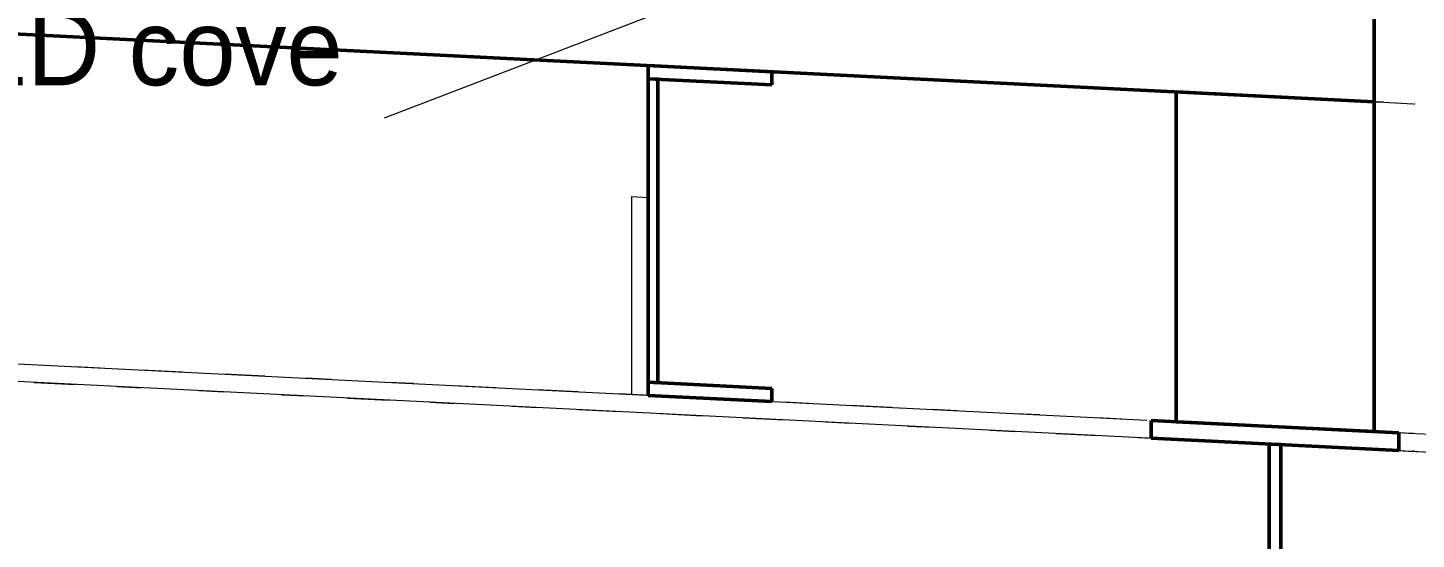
# Model space of a CAD drawing. Header units: metres. Extents: x 10 to 831, y 10 to 584.
# Drawn here: x 45.36 to 79.02, y 274.99 to 287.4 of the extents above; entities that cross this region are included whole.
import ezdxf
from ezdxf.enums import TextEntityAlignment as Align

# ---------------------------------------------------------------- set-up
doc = ezdxf.new("R2010")
doc.units = ezdxf.units.M
for name, color, linetype, lineweight in [('CUT', 7, 'Continuous', 50), ('TXT', 7, 'Continuous', 18), ('VIS', 8, 'Continuous', 13)]:
    doc.layers.add(name, color=color, linetype=linetype, lineweight=lineweight)

msp = doc.modelspace()

# ---------------------------------------------------------------- linework, layer by layer
at = {"layer": 'CUT'}
for p, q in [((30, 288), (78, 285.6)), ((78, 285.6), (78, 287.6)), ((63.4, 286.33), (60.4, 286.48)), ((60.4, 286.48), (60.4, 286.16)), ((60.64, 286.148), (60.4, 286.16)), ((60.4, 286.16), (60.4, 278.8)), ((60.4, 286.16), (63.4, 286.01)), ((60.64, 278.788), (60.64, 286.148)), ((63.4, 286.01), (63.4, 286.33)), ((73.2, 277.84), (73.2, 285.84)), ((73.2, 285.84), (78, 285.6)), ((78, 285.6), (78, 277.6)), ((63.4, 278.65), (60.4, 278.8)), ((60.4, 278.8), (60.4, 278.48)), ((60.4, 278.8), (60.64, 278.788)), ((60.4, 278.48), (63.4, 278.33)), ((63.4, 278.33), (63.4, 278.65)), ((78.6, 277.57), (72.6, 277.87)), ((72.6, 277.87), (72.6, 277.442)), ((78, 277.6), (73.2, 277.84)), ((72.6, 277.442), (78.6, 277.142)), ((78.6, 277.142), (78.6, 277.57)), ((75.744, 277.2848), (75.456, 277.2992)), ((75.456, 277.2992), (75.456, 266.1552)), ((75.744, 266.1408), (75.744, 277.2848))]:
    msp.add_line(p, q, dxfattribs=at)
at = {"layer": 'TXT'}
msp.add_line((80, 295.2), (54, 285.2), dxfattribs=at)
at = {"layer": 'VIS'}
for p, q in [((30, 288), (78, 285.6)), ((78, 285.6), (78, 287.6)), ((49.1972, 287.04), (42.3716, 287.3816)), ((45.5068, 287.2248), (44.108, 287.2944)), ((47.1484, 287.1424), (44.15, 287.2924)), ((46.102, 287.1948), (44.716, 287.2644)), ((45.4392, 287.228), (44.9636, 287.252)), ((45.5912, 287.2204), (44.994, 287.2504)), ((45.398, 287.23), (45.1988, 287.24)), ((45.4272, 287.2288), (45.2276, 287.2388)), ((45.4552, 287.2272), (45.262, 287.2368)), ((45.5804, 287.2208), (45.3804, 287.2308)), ((46.4, 287.18), (45.4, 287.23)), ((45.6, 287.22), (45.4, 287.23)), ((46, 287.2), (45.4, 287.23)), ((45.622, 287.2188), (45.422, 287.2288)), ((45.6244, 287.2188), (45.4268, 287.2288)), ((45.7024, 287.2148), (45.5084, 287.2244)), ((45.6628, 287.2168), (45.51, 287.2244)), ((45.7232, 287.214), (45.5244, 287.2236)), ((45.7136, 287.2144), (45.5312, 287.2236)), ((45.722, 287.214), (45.5412, 287.2228)), ((50.9812, 286.9508), (45.5604, 287.222)), ((45.7724, 287.2112), (45.5828, 287.2208)), ((45.7568, 287.212), (45.5852, 287.2208)), ((45.7916, 287.2104), (45.592, 287.2204)), ((45.6, 287.22), (46.2, 287.19)), ((45.8164, 287.2092), (45.6176, 287.2192)), ((46.2544, 287.1872), (45.6652, 287.2168)), ((45.8692, 287.2064), (45.678, 287.216)), ((45.8892, 287.2056), (45.6892, 287.2156)), ((45.8916, 287.2056), (45.71, 287.2144)), ((45.9144, 287.2044), (45.7148, 287.2144)), ((45.8968, 287.2052), (45.7276, 287.2136)), ((46.7388, 287.1632), (45.7676, 287.2116)), ((45.974, 287.2012), (45.774, 287.2112)), ((46.0732, 287.1964), (45.9148, 287.2044)), ((46.126, 287.1936), (45.9304, 287.2036)), ((46.4268, 287.1788), (45.9448, 287.2028)), ((46.1476, 287.1928), (45.9552, 287.2024)), ((46.1388, 287.1932), (45.96, 287.202)), ((46.58, 287.1712), (46.1216, 287.194)), ((47.5444, 287.1228), (46.1564, 287.192)), ((46.384, 287.1808), (46.184, 287.1908)), ((46.8224, 287.1588), (46.222, 287.1888)), ((47.5776, 287.1212), (46.2688, 287.1864)), ((46.4432, 287.178), (46.2716, 287.1864)), ((46.4772, 287.176), (46.2836, 287.186)), ((46.5956, 287.1704), (46.396, 287.18)), ((46.6116, 287.1696), (46.4128, 287.1792)), ((46.6252, 287.1688), (46.4256, 287.1788)), ((46.6332, 287.1684), (46.442, 287.178)), ((47.0412, 287.148), (46.4444, 287.1776)), ((47.614, 287.1192), (46.4636, 287.1768)), ((46.678, 287.166), (46.478, 287.176)), ((46.7736, 287.1612), (46.574, 287.1712)), ((46.8096, 287.1596), (46.612, 287.1692)), ((46.82, 287.1588), (46.62, 287.1688)), ((46.8096, 287.1596), (46.6268, 287.1688)), ((47.2068, 287.1396), (46.6504, 287.1676)), ((46.908, 287.1548), (46.7184, 287.164)), ((46.9136, 287.1544), (46.744, 287.1628)), ((46.9812, 287.1508), (46.7996, 287.16)), ((47.0248, 287.1488), (46.866, 287.1568)), ((47.894, 287.1052), (46.8952, 287.1552)), ((47.1136, 287.1444), (46.9136, 287.1544)), ((47.1296, 287.1436), (46.958, 287.152)), ((47.1804, 287.1408), (46.9804, 287.1508)), ((47.1844, 287.1408), (46.9852, 287.1508)), ((47.2192, 287.1392), (47.0208, 287.1488)), ((47.1912, 287.1404), (47.0384, 287.148)), ((47.298, 287.1352), (47.1028, 287.1448)), ((47.3012, 287.1348), (47.1092, 287.1444)), ((47.3968, 287.13), (47.206, 287.1396)), ((47.4236, 287.1288), (47.224, 287.1388)), ((47.4768, 287.126), (47.2772, 287.136)), ((49.3516, 287.0324), (47.282, 287.136)), ((47.4872, 287.1256), (47.2876, 287.1356)), ((47.528, 287.1236), (47.3472, 287.1328)), ((47.5736, 287.1212), (47.3736, 287.1312)), ((47.568, 287.1216), (47.3896, 287.1304)), ((47.5912, 287.1204), (47.422, 287.1288)), ((47.6224, 287.1188), (47.4224, 287.1288)), ((47.6396, 287.118), (47.446, 287.1276)), ((47.976, 287.1012), (47.5004, 287.1248)), ((47.7088, 287.1144), (47.5104, 287.1244)), ((48.034, 287.0984), (47.552, 287.1224)), ((48.1604, 287.092), (47.5808, 287.1208)), ((47.7872, 287.1108), (47.5876, 287.1208)), ((48.2188, 287.0892), (47.6296, 287.1184)), ((48.1592, 287.092), (47.6444, 287.1176)), ((48.108, 287.0948), (47.6496, 287.1176)), ((47.9056, 287.1048), (47.7228, 287.114)), ((47.9952, 287.1004), (47.7976, 287.11)), ((48.4, 287.08), (47.8, 287.11)), ((48.4, 287.08), (47.8, 287.11)), ((48.4, 287.08), (47.8, 287.11)), ((48.0128, 287.0992), (47.8144, 287.1092)), ((48.0436, 287.098), (47.8544, 287.1072)), ((48.0708, 287.0964), (47.8892, 287.1056)), ((52.6324, 286.8684), (47.9356, 287.1032)), ((48.1204, 287.094), (47.9436, 287.1028)), ((48.1608, 287.092), (47.97, 287.1016)), ((48.1924, 287.0904), (47.9928, 287.1004)), ((48, 287.1), (49, 287.05)), ((48.276, 287.0864), (48.076, 287.096)), ((49.4904, 287.0256), (48.104, 287.0948)), ((49.5028, 287.0248), (48.1044, 287.0948)), ((48.38, 287.0808), (48.18, 287.0912)), ((48.3836, 287.0808), (48.1836, 287.0908)), ((48.4144, 287.0792), (48.2208, 287.0888)), ((48.4552, 287.0772), (48.2628, 287.0868)), ((48.4704, 287.0764), (48.2752, 287.0864)), ((48.5856, 287.0708), (48.386, 287.0808)), ((48.5996, 287.07), (48.4008, 287.08)), ((48.6216, 287.0688), (48.422, 287.0788)), ((48.608, 287.0696), (48.4384, 287.078)), ((48.61, 287.0696), (48.4516, 287.0776)), ((49.0856, 287.0456), (48.486, 287.0756)), ((49.062, 287.0468), (48.5052, 287.0748)), ((48.712, 287.0644), (48.5124, 287.0744)), ((48.7192, 287.064), (48.5664, 287.0716)), ((48.7732, 287.0612), (48.5732, 287.0712)), ((49.176, 287.0412), (48.5784, 287.0712)), ((48.8204, 287.0588), (48.6204, 287.0688)), ((48.8228, 287.0588), (48.6228, 287.0688)), ((48.826, 287.0588), (48.6496, 287.0676)), ((48.8456, 287.0576), (48.674, 287.0664)), ((49.8628, 287.0068), (48.694, 287.0652)), ((48.9248, 287.0536), (48.7336, 287.0632)), ((49.586, 287.0208), (48.7644, 287.0616)), ((49.0016, 287.05), (48.8188, 287.0592)), ((48.9976, 287.05), (48.8192, 287.0592)), ((49.0748, 287.0464), (48.8752, 287.0564)), ((49.1604, 287.042), (48.9788, 287.0512)), ((49.1804, 287.0408), (48.9828, 287.0508)), ((49.1792, 287.0412), (48.99, 287.0504)), ((49.2856, 287.0356), (49.116, 287.044)), ((49.6952, 287.0152), (49.1536, 287.0424)), ((49.3948, 287.0304), (49.196, 287.04)), ((49.8252, 287.0088), (49.2284, 287.0384)), ((49.532, 287.0232), (49.3556, 287.0324)), ((49.532, 287.0232), (49.3604, 287.032)), ((49.5732, 287.0212), (49.3732, 287.0312)), ((49.5768, 287.0212), (49.3832, 287.0308)), ((49.5612, 287.022), (49.4028, 287.03)), ((49.6208, 287.0188), (49.4208, 287.0288)), ((49.6428, 287.018), (49.4472, 287.0276)), ((49.9624, 287.002), (49.4804, 287.026)), ((49.636, 287.018), (49.4832, 287.026)), ((49.6888, 287.0156), (49.4976, 287.0252)), ((49.7828, 287.0108), (49.5832, 287.0208)), ((49.7888, 287.0104), (49.5892, 287.0204)), ((50.1832, 286.9908), (49.594, 287.0204)), ((49.8192, 287.0092), (49.6196, 287.0192)), ((52.534, 286.8732), (49.6524, 287.0172)), ((49.8736, 287.0064), (49.674, 287.0164)), ((49.9108, 287.0044), (49.7112, 287.0144)), ((49.9796, 287.0012), (49.7796, 287.0112)), ((50.0228, 286.9988), (49.8228, 287.0088)), ((50.0976, 286.9952), (49.9148, 287.0044)), ((50.19, 286.9904), (49.9912, 287.0004)), ((51.316, 286.9344), (50.0076, 286.9996)), ((50.1952, 286.9904), (50.0368, 286.998)), ((50.6236, 286.9688), (50.0408, 286.998)), ((50.562, 286.972), (50.0472, 286.9976)), ((62.2316, 286.3884), (50.05, 286.9976)), ((50.238, 286.988), (50.0616, 286.9968)), ((50.25, 286.9876), (50.0684, 286.9964)), ((50.284, 286.9856), (50.0844, 286.9956)), ((51.4904, 286.9256), (50.0916, 286.9956)), ((50.2476, 286.9876), (50.0948, 286.9952)), ((50.3148, 286.9844), (50.1256, 286.9936)), ((50.302, 286.9848), (50.1328, 286.9932)), ((50.3516, 286.9824), (50.158, 286.992)), ((50.7692, 286.9616), (50.1716, 286.9916)), ((50.3832, 286.9808), (50.1832, 286.9908)), ((50.4524, 286.9772), (50.2616, 286.9868)), ((50.4792, 286.976), (50.286, 286.9856)), ((50.4892, 286.9756), (50.2908, 286.9856)), ((50.9168, 286.954), (50.3604, 286.982)), ((50.5812, 286.9708), (50.3816, 286.9808)), ((51.0172, 286.9492), (50.418, 286.9792)), ((50.6728, 286.9664), (50.4732, 286.9764)), ((50.7612, 286.962), (50.5636, 286.972)), ((50.7728, 286.9612), (50.5728, 286.9712)), ((50.7904, 286.9604), (50.592, 286.9704)), ((51.2, 286.94), (50.6, 286.97)), ((51.2, 286.94), (50.6, 286.97)), ((51.2, 286.94), (50.6, 286.97)), ((50.7848, 286.9608), (50.606, 286.9696)), ((51.2056, 286.9396), (50.6196, 286.9692)), ((50.8208, 286.9588), (50.6208, 286.9688)), ((50.8232, 286.9588), (50.6232, 286.9688)), ((54.0644, 286.7968), (50.7356, 286.9632)), ((50.922, 286.954), (50.736, 286.9632)), ((51.558, 286.922), (50.7364, 286.9632)), ((50.944, 286.9528), (50.7672, 286.9616)), ((50.9848, 286.9508), (50.786, 286.9608)), ((50.9864, 286.9508), (50.7868, 286.9608)), ((50.8, 286.96), (51.4, 286.93)), ((50.98, 286.9512), (50.8104, 286.9596)), ((52.3028, 286.8848), (50.9148, 286.9544)), ((55.1432, 286.7428), (50.9456, 286.9528)), ((51.1464, 286.9428), (50.988, 286.9504)), ((51.1936, 286.9404), (51.0108, 286.9496)), ((51.1644, 286.9416), (51.0116, 286.9496)), ((51.2484, 286.9376), (51.0768, 286.946)), ((51.8912, 286.9056), (51.0876, 286.9456)), ((51.34, 286.9332), (51.158, 286.942)), ((53.3964, 286.83), (51.2008, 286.94)), ((51.4504, 286.9276), (51.2612, 286.9368)), ((51.4716, 286.9264), (51.272, 286.9364)), ((51.5096, 286.9244), (51.3096, 286.9344)), ((51.514, 286.9244), (51.3204, 286.934)), ((51.5012, 286.9248), (51.3208, 286.934)), ((51.532, 286.9236), (51.3396, 286.9332)), ((51.5724, 286.9212), (51.3724, 286.9312)), ((51.5792, 286.9212), (51.3792, 286.9312)), ((51.584, 286.9208), (51.3856, 286.9308)), ((51.6212, 286.9188), (51.4212, 286.9288)), ((51.6496, 286.9176), (51.4732, 286.9264)), ((51.6668, 286.9168), (51.4808, 286.926)), ((52.8784, 286.856), (51.4924, 286.9252)), ((51.7548, 286.9124), (51.558, 286.922)), ((51.7784, 286.9112), (51.5788, 286.9212)), ((51.8156, 286.9092), (51.616, 286.9192)), ((52.0976, 286.8952), (51.622, 286.9188)), ((51.7756, 286.9112), (51.6228, 286.9188)), ((51.8824, 286.906), (51.6824, 286.916)), ((53.0992, 286.8452), (51.7008, 286.9148)), ((51.9464, 286.9028), (51.7488, 286.9124)), ((51.9348, 286.9032), (51.7632, 286.912)), ((52.0236, 286.8988), (51.8232, 286.9088)), ((51.9964, 286.9), (51.8272, 286.9088)), ((53.0068, 286.8496), (52.0124, 286.8992)), ((52.2144, 286.8892), (52.0356, 286.8984)), ((52.2708, 286.8864), (52.0712, 286.8964)), ((52.2892, 286.8856), (52.0952, 286.8952)), ((52.2896, 286.8856), (52.1068, 286.8948)), ((52.7608, 286.862), (52.1632, 286.892)), ((52.3724, 286.8812), (52.1724, 286.8912)), ((52.3556, 286.8824), (52.1792, 286.8912)), ((52.378, 286.8812), (52.1824, 286.8908)), ((52.772, 286.8616), (52.2156, 286.8892)), ((52.4116, 286.8796), (52.2256, 286.8888)), ((52.4296, 286.8784), (52.248, 286.8876)), ((52.5828, 286.8708), (52.3836, 286.8808)), ((52.586, 286.8708), (52.3968, 286.88)), ((52.9644, 286.8516), (52.4496, 286.8776)), ((52.6856, 286.8656), (52.4932, 286.8752)), ((52.674, 286.8664), (52.5048, 286.8748)), ((52.7084, 286.8644), (52.5088, 286.8744)), ((52.6924, 286.8652), (52.5396, 286.8732)), ((52.732, 286.8632), (52.5736, 286.8712)), ((52.798, 286.86), (52.6048, 286.8696)), ((53.53, 286.8236), (52.7084, 286.8644)), ((53.0136, 286.8492), (52.814, 286.8592)), ((53.0696, 286.8464), (52.87, 286.8564)), ((53.0616, 286.8468), (52.8852, 286.8556)), ((54.9968, 286.75), (52.9268, 286.8536)), ((53.132, 286.8436), (52.9344, 286.8532)), ((53.1564, 286.842), (52.9704, 286.8516)), ((54.0508, 286.7976), (52.9892, 286.8504)), ((53.498, 286.8252), (53.016, 286.8492)), ((53.2236, 286.8388), (53.0236, 286.8488)), ((53.2696, 286.8364), (53.0712, 286.8464)), ((53.3072, 286.8348), (53.1268, 286.8436)), ((53.6092, 286.8196), (53.1508, 286.8424)), ((53.3852, 286.8308), (53.2028, 286.84)), ((53.4516, 286.8276), (53.2576, 286.8372)), ((53.4804, 286.826), (53.2808, 286.836)), ((53.5192, 286.824), (53.3376, 286.8332)), ((53.5504, 286.8224), (53.3548, 286.8324)), ((54.5388, 286.7732), (53.37, 286.8316)), ((53.572, 286.8216), (53.372, 286.8316)), ((54, 286.8), (53.4, 286.83)), ((53.6, 286.82), (53.4, 286.83)), ((53.6, 286.82), (53.4, 286.83)), ((53.6216, 286.8188), (53.4216, 286.8288)), ((53.644, 286.818), (53.4652, 286.8268)), ((53.6508, 286.8176), (53.4792, 286.826)), ((53.6908, 286.8156), (53.5212, 286.824)), ((53.7188, 286.814), (53.5224, 286.824)), ((53.6832, 286.816), (53.5248, 286.8236)), ((53.7216, 286.814), (53.5324, 286.8232)), ((53.768, 286.8116), (53.5692, 286.8216)), ((54.1796, 286.7912), (53.5808, 286.8208)), ((53.6, 286.82), (54.2, 286.79)), ((53.8688, 286.8064), (53.6688, 286.8164)), ((53.9012, 286.8048), (53.7152, 286.8144)), ((55.0544, 286.7472), (53.746, 286.8128)), ((54.2112, 286.7896), (54.0116, 286.7996)), ((54.2264, 286.7888), (54.0328, 286.7984)), ((54.2456, 286.7876), (54.064, 286.7968)), ((54.2208, 286.7888), (54.068, 286.7968)), ((54.6272, 286.7688), (54.0708, 286.7964)), ((55.0864, 286.7456), (54.0876, 286.7956)), ((54.3172, 286.784), (54.1196, 286.794)), ((54.3536, 286.7824), (54.1548, 286.7924)), ((54.3172, 286.784), (54.1588, 286.792)), ((54.362, 286.782), (54.1632, 286.792)), ((54.3372, 286.7832), (54.1656, 286.7916)), ((54.3716, 286.7816), (54.1716, 286.7916)), ((54.3788, 286.7812), (54.1788, 286.7912)), ((54.3684, 286.7816), (54.1992, 286.79)), ((54.424, 286.7788), (54.224, 286.7888)), ((54.4812, 286.776), (54.2988, 286.7852)), ((54.8972, 286.7552), (54.3144, 286.7844)), ((54.5632, 286.772), (54.3644, 286.7816)), ((54.5724, 286.7712), (54.3728, 286.7812)), ((54.646, 286.7676), (54.46, 286.7772)), ((54.654, 286.7672), (54.4628, 286.7768)), ((54.6676, 286.7668), (54.468, 286.7768)), ((55.0784, 286.746), (54.4792, 286.776)), ((55.8712, 286.7064), (54.506, 286.7748)), ((54.7224, 286.764), (54.5272, 286.7736)), ((54.7824, 286.7608), (54.5824, 286.7708)), ((55.1052, 286.7448), (54.6232, 286.7688)), ((54.8572, 286.7572), (54.668, 286.7664)), ((55.1376, 286.7432), (54.6792, 286.766)), ((55.502, 286.7248), (54.6804, 286.766)), ((55.7908, 286.7104), (54.7964, 286.76)), ((55.3668, 286.7316), (54.852, 286.7576)), ((56.2668, 286.6868), (54.8804, 286.756)), ((55.0736, 286.7464), (54.8948, 286.7552)), ((55.1136, 286.7444), (54.9328, 286.7532)), ((55.1556, 286.7424), (54.9572, 286.752)), ((55.5716, 286.7216), (54.9716, 286.7516)), ((55.224, 286.7388), (55.024, 286.7488)), ((55.2556, 286.7372), (55.0568, 286.7472)), ((55.2684, 286.7364), (55.11, 286.7444)), ((55.3352, 286.7332), (55.1536, 286.7424)), ((55.3584, 286.732), (55.1596, 286.742)), ((55.3772, 286.7312), (55.1776, 286.7412)), ((55.3888, 286.7304), (55.1952, 286.7404)), ((55.4092, 286.7296), (55.2096, 286.7396)), ((55.418, 286.7292), (55.2268, 286.7388)), ((55.4668, 286.7268), (55.2668, 286.7368)), ((56.6644, 286.6668), (55.2764, 286.736)), ((56.696, 286.6652), (55.2972, 286.7352)), ((55.5028, 286.7248), (55.3052, 286.7348)), ((55.506, 286.7248), (55.306, 286.7348)), ((55.5032, 286.7248), (55.31, 286.7344)), ((57.5428, 286.6228), (55.344, 286.7328)), ((55.5772, 286.7212), (55.3948, 286.7304)), ((55.622, 286.7188), (55.422, 286.7288)), ((55.6832, 286.716), (55.4868, 286.7256)), ((56.4824, 286.676), (55.5548, 286.7224)), ((55.7624, 286.712), (55.57, 286.7216)), ((55.7488, 286.7124), (55.596, 286.7204)), ((55.8948, 286.7052), (55.6992, 286.7152)), ((56.2196, 286.6892), (55.744, 286.7128)), ((56.3452, 286.6828), (55.748, 286.7128)), ((55.9784, 286.7012), (55.7784, 286.7112)), ((56.8, 286.66), (55.8, 286.71)), ((56, 286.7), (55.8, 286.71)), ((56.4, 286.68), (55.8, 286.71)), ((55.9928, 286.7004), (55.8036, 286.71)), ((56.05, 286.6976), (55.8512, 286.7076)), ((56.0532, 286.6972), (55.8816, 286.706)), ((56.0628, 286.6968), (55.8932, 286.7052)), ((56.1536, 286.6924), (55.9548, 286.7024)), ((56.1636, 286.692), (55.97, 286.7016)), ((56.1816, 286.6908), (55.9908, 286.7004)), ((56, 286.7), (57, 286.65)), ((56.6068, 286.6696), (56.008, 286.6996)), ((56.238, 286.688), (56.0616, 286.6968)), ((56.2656, 286.6868), (56.066, 286.6968)), ((56.2772, 286.686), (56.0772, 286.696)), ((56.3712, 286.6816), (56.1712, 286.6916)), ((56.6656, 286.6668), (56.2072, 286.6896)), ((56.4244, 286.6788), (56.2244, 286.6888)), ((56.4248, 286.6788), (56.2432, 286.688)), ((59.208, 286.5396), (56.326, 286.6836)), ((56.568, 286.6716), (56.3684, 286.6816)), ((57.0384, 286.648), (56.4904, 286.6756)), ((56.6884, 286.6656), (56.4908, 286.6756)), ((57.034, 286.6484), (56.5516, 286.6724)), ((56.7396, 286.6632), (56.568, 286.6716)), ((56.7404, 286.6628), (56.5712, 286.6716)), ((56.782, 286.6608), (56.5824, 286.6708)), ((57.474, 286.6264), (56.6524, 286.6672)), ((56.8604, 286.6568), (56.6816, 286.666)), ((56.854, 286.6572), (56.6952, 286.6652)), ((56.916, 286.654), (56.724, 286.664)), ((56.9196, 286.654), (56.7388, 286.6632)), ((56.9456, 286.6528), (56.7548, 286.6624)), ((56.944, 286.6528), (56.7676, 286.6616)), ((56.9736, 286.6512), (56.774, 286.6612)), ((57.0648, 286.6468), (56.8648, 286.6568)), ((57.0672, 286.6468), (56.8716, 286.6564)), ((57.5072, 286.6248), (56.9392, 286.6532)), ((57.1708, 286.6416), (56.9712, 286.6516)), ((57.178, 286.6412), (56.9784, 286.6512)), ((57.6476, 286.6176), (57.0584, 286.6472)), ((57.2768, 286.636), (57.124, 286.6436)), ((57.326, 286.6336), (57.1324, 286.6432)), ((57.4056, 286.6296), (57.206, 286.6396)), ((57.7692, 286.6116), (57.2544, 286.6372)), ((58.2828, 286.586), (57.284, 286.636)), ((62.4424, 286.378), (57.3312, 286.6336)), ((57.5148, 286.6244), (57.3332, 286.6332)), ((57.9384, 286.6032), (57.3412, 286.6328)), ((57.6224, 286.6188), (57.4224, 286.6288)), ((57.6248, 286.6188), (57.4248, 286.6288)), ((57.65, 286.6176), (57.4732, 286.6264)), ((58.7932, 286.5604), (57.4848, 286.6256)), ((57.7096, 286.6144), (57.5184, 286.624)), ((58.5748, 286.5712), (57.5804, 286.6208)), ((58.1344, 286.5932), (57.5864, 286.6208)), ((57.7572, 286.612), (57.5876, 286.6208)), ((58.2084, 286.5896), (57.6288, 286.6184)), ((57.8052, 286.6096), (57.6464, 286.6176)), ((57.8636, 286.6068), (57.664, 286.6168)), ((57.8752, 286.6064), (57.6756, 286.6164)), ((57.8736, 286.6064), (57.676, 286.616)), ((57.9332, 286.6032), (57.7348, 286.6132)), ((58.194, 286.5904), (57.7356, 286.6132)), ((58.3372, 286.5832), (57.7808, 286.6108)), ((58.036, 286.598), (57.8372, 286.608)), ((58.07, 286.5964), (57.8776, 286.606)), ((58.1008, 286.5948), (57.9072, 286.6048)), ((58.1416, 286.5928), (57.9428, 286.6028)), ((58.1712, 286.5916), (57.9716, 286.6016)), ((62.7216, 286.364), (58.0248, 286.5988)), ((58.63, 286.5684), (58.044, 286.598)), ((58.2644, 286.5868), (58.0748, 286.5964)), ((58.3036, 286.5848), (58.1036, 286.5948)), ((58.29, 286.5856), (58.1112, 286.5944)), ((58.6408, 286.568), (58.1588, 286.592)), ((58.3708, 286.5816), (58.1708, 286.5916)), ((58.3556, 286.5824), (58.1792, 286.5912)), ((58.7824, 286.5608), (58.1996, 286.59)), ((58.8, 286.56), (58.2, 286.59)), ((58.4224, 286.5788), (58.2224, 286.5888)), ((58.4348, 286.5784), (58.2652, 286.5868)), ((59.6548, 286.5172), (58.2688, 286.5864)), ((58.7564, 286.562), (58.2808, 286.586)), ((58.4736, 286.5764), (58.2824, 286.586)), ((58.4556, 286.5772), (58.284, 286.5856)), ((58.5636, 286.572), (58.364, 286.5816)), ((59.5488, 286.5224), (58.3796, 286.5812)), ((58.6032, 286.57), (58.4036, 286.58)), ((58.6044, 286.5696), (58.4228, 286.5788)), ((58.6628, 286.5668), (58.4628, 286.5768)), ((58.7256, 286.5636), (58.5452, 286.5728)), ((60.6416, 286.468), (58.572, 286.5716)), ((58.778, 286.5612), (58.578, 286.5712)), ((58.782, 286.5608), (58.582, 286.5708)), ((59.2, 286.54), (58.6, 286.57)), ((58.8, 286.56), (58.6, 286.57)), ((58.8304, 286.5584), (58.6316, 286.5684)), ((58.8052, 286.5596), (58.6524, 286.5672)), ((59.2304, 286.5384), (58.6824, 286.566)), ((58.9364, 286.5532), (58.7376, 286.5632)), ((58.8, 286.56), (59.4, 286.53)), ((59.0592, 286.5472), (58.8616, 286.5568)), ((59.0616, 286.5468), (58.8852, 286.5556)), ((59.7748, 286.5112), (58.9528, 286.5524)), ((59.1704, 286.5416), (58.9704, 286.5516)), ((59.1424, 286.5428), (58.9704, 286.5516)), ((59.612, 286.5192), (59.0228, 286.5488)), ((59.2372, 286.538), (59.0464, 286.5476)), ((59.2632, 286.5368), (59.0696, 286.5464)), ((59.7784, 286.5112), (59.2108, 286.5396)), ((59.3904, 286.5304), (59.232, 286.5384)), ((59.4616, 286.5268), (59.262, 286.5368)), ((60.1924, 286.4904), (59.2648, 286.5368)), ((59.4736, 286.5264), (59.2736, 286.5364)), ((59.4512, 286.5276), (59.282, 286.536)), ((60.2924, 286.4852), (59.2932, 286.5352)), ((59.93, 286.5036), (59.3324, 286.5332)), ((59.6252, 286.5188), (59.4252, 286.5288)), ((59.694, 286.5152), (59.5124, 286.5244)), ((59.7316, 286.5136), (59.5328, 286.5232)), ((59.7196, 286.514), (59.5408, 286.5228)), ((59.7676, 286.5116), (59.5684, 286.5216)), ((59.722, 286.514), (59.5692, 286.5216)), ((59.7676, 286.5116), (59.5912, 286.5204)), ((59.8012, 286.51), (59.6016, 286.52)), ((59.8024, 286.51), (59.6068, 286.5196)), ((59.8288, 286.5084), (59.6572, 286.5172)), ((59.8148, 286.5092), (59.6632, 286.5168)), ((60.0012, 286.5), (59.8104, 286.5096)), ((60.0384, 286.498), (59.8444, 286.5076)), ((60.5272, 286.4736), (59.9476, 286.5028)), ((60.1292, 286.4936), (59.9596, 286.502)), ((61.4228, 286.4288), (60.0348, 286.4984)), ((60.2608, 286.4868), (60.0608, 286.4968)), ((60.5696, 286.4716), (60.0872, 286.4956)), ((60.3264, 286.4836), (60.1436, 286.4928)), ((60.37, 286.4816), (60.17, 286.4916)), ((60.3776, 286.4812), (60.1776, 286.4912)), ((60.3332, 286.4832), (60.1804, 286.4908)), ((60.3416, 286.4828), (60.1832, 286.4908)), ((60.4228, 286.4788), (60.2228, 286.4888)), ((63.1516, 286.3424), (60.2696, 286.4864)), ((60.4736, 286.4764), (60.2968, 286.4852)), ((60.5268, 286.4736), (60.328, 286.4836)), ((60.914, 286.4544), (60.3464, 286.4828)), ((60.8928, 286.4552), (60.3512, 286.4824)), ((60.5592, 286.472), (60.3596, 286.482)), ((61.3584, 286.432), (60.3644, 286.4816)), ((60.4, 286.48), (60.4, 286.48)), ((63.4, 286.33), (60.4, 286.48)), ((60.4, 286.16), (60.4, 286.48)), ((60.9992, 286.45), (60.4, 286.48)), ((60.672, 286.4664), (60.4724, 286.4764)), ((61.8792, 286.406), (60.4804, 286.476)), ((60.4, 286.16), (60.4, 286.32)), ((60.4, 286.16), (60.4, 286.16)), ((60.4, 286.16), (63.4, 286.01)), ((60.64, 286.148), (60.4, 286.16)), ((60.4, 283.2976), (60.4, 286.16)), ((60.4, 286.16), (60.4, 286.16)), ((60.64, 286.148), (60.4, 286.16)), ((60.4, 278.8), (60.4, 286.16)), ((63.4, 286.01), (60.4, 286.16)), ((60.7652, 286.4616), (60.574, 286.4712)), ((60.7816, 286.4608), (60.5816, 286.4708)), ((60.7836, 286.4608), (60.602, 286.47)), ((60.8164, 286.4592), (60.6176, 286.4692)), ((60.8256, 286.4588), (60.6252, 286.4688)), ((60.64, 286.148), (60.64, 286.148)), ((60.64, 278.788), (60.64, 286.148)), ((60.64, 278.788), (60.64, 286.148)), ((60.8584, 286.4572), (60.6868, 286.4656)), ((60.9744, 286.4512), (60.7792, 286.4612)), ((60.976, 286.4512), (60.8172, 286.4592)), ((61.0596, 286.4472), (60.86, 286.4572)), ((61.1012, 286.4448), (60.9012, 286.4548)), ((61.7468, 286.4128), (60.9248, 286.4536)), ((61.5232, 286.424), (60.9256, 286.4536)), ((61.1468, 286.4428), (60.9544, 286.4524)), ((61.17, 286.4416), (60.97, 286.4516)), ((61.1456, 286.4428), (60.976, 286.4512)), ((61.6, 286.42), (61, 286.45)), ((61.2, 286.44), (61, 286.45)), ((61.1792, 286.4412), (61.0028, 286.45)), ((61.2008, 286.44), (61.0068, 286.4496)), ((61.2504, 286.4376), (61.0972, 286.4452)), ((62.0476, 286.3976), (61.12, 286.444)), ((61.322, 286.434), (61.1232, 286.444)), ((61.3644, 286.4316), (61.1648, 286.4416)), ((62.5316, 286.3736), (61.2232, 286.4388)), ((61.4224, 286.4288), (61.2396, 286.438)), ((61.5044, 286.4248), (61.306, 286.4348)), ((61.5292, 286.4236), (61.338, 286.4332)), ((62.7352, 286.3632), (61.3488, 286.4324)), ((61.5448, 286.4228), (61.3732, 286.4312)), ((61.5764, 286.4212), (61.38, 286.4308)), ((62, 286.4), (61.4, 286.43)), ((62.0496, 286.3976), (61.482, 286.426)), ((61.7976, 286.41), (61.598, 286.42)), ((61.6, 286.42), (61.8, 286.41)), ((61.8252, 286.4088), (61.6276, 286.4188)), ((61.8232, 286.4088), (61.654, 286.4172)), ((61.8588, 286.4072), (61.6588, 286.4172)), ((61.8732, 286.4064), (61.6916, 286.4156)), ((62.1764, 286.3912), (61.6944, 286.4152)), ((61.8616, 286.4068), (61.7088, 286.4144)), ((61.9272, 286.4036), (61.7684, 286.4116)), ((61.9696, 286.4016), (61.7696, 286.4116)), ((61.9756, 286.4012), (61.782, 286.4108)), ((62.0256, 286.3988), (61.8256, 286.4088)), ((62.1468, 286.3928), (61.9516, 286.4024)), ((62.2312, 286.3884), (62.0596, 286.3972)), ((62.2704, 286.3864), (62.0704, 286.3964)), ((62.2928, 286.3852), (62.102, 286.3948)), ((62.3004, 286.3848), (62.108, 286.3944)), ((62.4232, 286.3788), (62.2232, 286.3888)), ((62.4668, 286.3768), (62.2804, 286.386)), ((62.5184, 286.374), (62.3356, 286.3832)), ((62.5548, 286.3724), (62.3556, 286.3824)), ((62.562, 286.372), (62.3624, 286.382)), ((62.8784, 286.356), (62.4028, 286.38)), ((62.6576, 286.3672), (62.458, 286.3772)), ((62.6676, 286.3668), (62.4732, 286.3764)), ((62.6988, 286.3652), (62.5184, 286.374)), ((62.7812, 286.3608), (62.5812, 286.3708)), ((63.1852, 286.3408), (62.6176, 286.3692)), ((62.7784, 286.3612), (62.6256, 286.3688)), ((62.826, 286.3588), (62.626, 286.3688)), ((62.846, 286.3576), (62.6528, 286.3672)), ((62.84, 286.358), (62.6704, 286.3664)), ((62.936, 286.3532), (62.7572, 286.362)), ((62.9632, 286.352), (62.7816, 286.3608)), ((62.9956, 286.3504), (62.7956, 286.3604)), ((63.0104, 286.3496), (62.8128, 286.3592)), ((63.0568, 286.3472), (62.866, 286.3568)), ((63.7188, 286.314), (62.8968, 286.3552)), ((63.5148, 286.3244), (62.9172, 286.354)), ((63.138, 286.3432), (62.9444, 286.3528)), ((63.5408, 286.3228), (62.9516, 286.3524)), ((63.1692, 286.3416), (62.9696, 286.3516)), ((63.5316, 286.3236), (62.9752, 286.3512)), ((63.1768, 286.3412), (62.9772, 286.3512)), ((63.2116, 286.3396), (63.0252, 286.3488)), ((63.8904, 286.3056), (63.0556, 286.3472)), ((63.2608, 286.3368), (63.0892, 286.3456)), ((63.31, 286.3344), (63.1112, 286.3444)), ((63.3192, 286.334), (63.1236, 286.344)), ((64.1424, 286.2928), (63.1484, 286.3424)), ((63.6952, 286.3152), (63.2368, 286.338)), ((63.4568, 286.3272), (63.2568, 286.3372)), ((64.688, 286.2656), (63.2896, 286.3356)), ((63.5176, 286.324), (63.348, 286.3324)), ((65.9776, 286.2012), (63.3496, 286.3324)), ((63.5124, 286.3244), (63.354, 286.3324)), ((63.5968, 286.32), (63.398, 286.33)), ((63.4, 286.33), (63.4, 286.33)), ((63.4, 286.01), (63.4, 286.33)), ((63.4, 286.01), (63.4, 286.17)), ((63.6144, 286.3192), (63.4316, 286.3284)), ((66.4884, 286.1756), (63.6068, 286.3196)), ((64.1052, 286.2948), (63.6228, 286.3188)), ((63.8208, 286.3088), (63.6296, 286.3184)), ((63.8684, 286.3064), (63.6688, 286.3164)), ((63.8984, 286.3052), (63.6988, 286.3152)), ((63.9128, 286.3044), (63.7192, 286.314)), ((64.3212, 286.284), (63.7532, 286.3124)), ((63.9692, 286.3016), (63.7692, 286.3116)), ((63.9472, 286.3028), (63.7756, 286.3112)), ((64.4, 286.28), (63.8, 286.31)), ((64, 286.3), (63.8, 286.31)), ((64, 286.3), (63.8, 286.31)), ((64.026, 286.2988), (63.826, 286.3088)), ((64.1052, 286.2948), (63.9064, 286.3048)), ((64.1584, 286.292), (63.9588, 286.302)), ((64.1932, 286.2904), (63.9936, 286.3004)), ((64.196, 286.2904), (63.9984, 286.3)), ((64, 286.3), (64.6, 286.27)), ((64.2556, 286.2872), (64.056, 286.2972)), ((65.4752, 286.2264), (64.0768, 286.296)), ((64.3064, 286.2848), (64.1536, 286.2924)), ((64.3656, 286.2816), (64.1868, 286.2908)), ((65.9104, 286.2044), (64.2168, 286.2892)), ((64.4236, 286.2788), (64.2236, 286.2888)), ((64.4912, 286.2756), (64.296, 286.2852)), ((64.4636, 286.2768), (64.3052, 286.2848)), ((64.5052, 286.2748), (64.3244, 286.2836)), ((64.5508, 286.2724), (64.3512, 286.2824)), ((64.5344, 286.2732), (64.3648, 286.2816)), ((64.6336, 286.2684), (64.462, 286.2768)), ((64.7104, 286.2644), (64.5276, 286.2736)), ((64.7688, 286.2616), (64.5688, 286.2716)), ((64.7768, 286.2612), (64.5768, 286.2712)), ((64.7808, 286.2608), (64.5808, 286.2708)), ((64.7792, 286.2612), (64.5976, 286.27)), ((64.9004, 286.2548), (64.7016, 286.2648)), ((65.2236, 286.2388), (64.7648, 286.2616)), ((66.5704, 286.1716), (64.774, 286.2612)), ((65.3912, 286.2304), (64.792, 286.2604)), ((66.1808, 286.1908), (64.7932, 286.2604)), ((65.3868, 286.2308), (64.83, 286.2584)), ((65.0544, 286.2472), (64.8548, 286.2572)), ((65.6908, 286.2156), (64.8688, 286.2564)), ((65.0756, 286.2464), (64.8772, 286.256)), ((65.0752, 286.2464), (64.8816, 286.256)), ((65.062, 286.2468), (64.8852, 286.2556)), ((65.108, 286.2448), (64.9088, 286.2544)), ((65.5052, 286.2248), (64.916, 286.254)), ((65.4148, 286.2292), (64.9392, 286.2532)), ((66.2704, 286.1864), (64.962, 286.252)), ((65.1648, 286.2416), (64.9712, 286.2516)), ((65.2264, 286.2388), (65.0264, 286.2488)), ((65.212, 286.2392), (65.0424, 286.248)), ((66.1232, 286.194), (65.0452, 286.2476)), ((65.6632, 286.2168), (65.1484, 286.2424)), ((65.7552, 286.2124), (65.1564, 286.242)), ((65.3812, 286.2308), (65.1836, 286.2408)), ((65.3772, 286.2312), (65.1848, 286.2408)), ((65.7124, 286.2144), (65.23, 286.2384)), ((65.4664, 286.2268), (65.2668, 286.2368)), ((65.4568, 286.2272), (65.2672, 286.2368)), ((66.0544, 286.1972), (65.4684, 286.2264)), ((65.6956, 286.2152), (65.4968, 286.2252)), ((65.7676, 286.2116), (65.5912, 286.2204)), ((65.8064, 286.2096), (65.6236, 286.2188)), ((65.8536, 286.2072), (65.654, 286.2172)), ((65.85, 286.2076), (65.6564, 286.2172)), ((65.8348, 286.2084), (65.682, 286.216)), ((65.8688, 286.2064), (65.6872, 286.2156)), ((65.9684, 286.2016), (65.7688, 286.2116)), ((66.0492, 286.1976), (65.8904, 286.2056)), ((66.9264, 286.1536), (65.9324, 286.2032)), ((66.1896, 286.1904), (65.99, 286.2004)), ((66.2284, 286.1884), (66.0592, 286.1972)), ((66.3112, 286.1844), (66.1304, 286.1936)), ((68.7368, 286.0632), (66.138, 286.1932)), ((66.3496, 286.1824), (66.178, 286.1912)), ((66.3768, 286.1812), (66.1784, 286.1912)), ((66.4, 286.18), (66.2, 286.19)), ((66.4268, 286.1788), (66.2268, 286.1888)), ((66.4904, 286.1756), (66.2916, 286.1856)), ((66.7516, 286.1624), (66.2932, 286.1852)), ((66.4736, 286.1764), (66.2972, 286.1852)), ((66.5308, 286.1736), (66.3384, 286.1832)), ((66.5464, 286.1728), (66.3468, 286.1828)), ((66.5668, 286.1716), (66.3692, 286.1816)), ((66.5924, 286.1704), (66.4032, 286.18)), ((66.6524, 286.1672), (66.4528, 286.1772)), ((66.6652, 286.1668), (66.4652, 286.1768)), ((66.696, 286.1652), (66.4964, 286.1752)), ((67.0992, 286.1452), (66.502, 286.1748)), ((66.7804, 286.1608), (66.5804, 286.1708)), ((67.2, 286.14), (66.6, 286.17)), ((66.8, 286.16), (66.6, 286.17)), ((67.2416, 286.138), (66.6852, 286.1656)), ((66.902, 286.1548), (66.7196, 286.164)), ((66.9064, 286.1548), (66.7368, 286.1632)), ((66.9412, 286.1528), (66.7468, 286.1628)), ((66.9528, 286.1524), (66.7532, 286.1624)), ((66.9584, 286.152), (66.7768, 286.1612)), ((66.8, 286.16), (67.4, 286.13)), ((67.0124, 286.1492), (66.8188, 286.1592)), ((67.6628, 286.1168), (66.8408, 286.158)), ((67.0004, 286.15), (66.8416, 286.158)), ((67.036, 286.148), (66.8644, 286.1568)), ((67.4696, 286.1264), (66.8804, 286.156)), ((68.2844, 286.0856), (66.886, 286.1556)), ((67.0952, 286.1452), (66.9436, 286.1528)), ((67.1796, 286.1412), (67.0032, 286.15)), ((67.2244, 286.1388), (67.0244, 286.1488)), ((67.2268, 286.1388), (67.0268, 286.1488)), ((67.2268, 286.1388), (67.0312, 286.1484)), ((67.6408, 286.118), (67.1588, 286.142)), ((67.3876, 286.1308), (67.188, 286.1408)), ((67.3628, 286.132), (67.21, 286.1396)), ((67.4516, 286.1276), (67.252, 286.1376)), ((63.4, 286.01), (63.4, 286.01)), ((67.576, 286.1212), (67.376, 286.1312)), ((67.582, 286.1208), (67.4036, 286.13)), ((67.9516, 286.1024), (67.476, 286.1264)), ((67.728, 286.1136), (67.5388, 286.1232)), ((70.432, 285.9784), (67.5504, 286.1224)), ((68.0656, 286.0968), (67.5508, 286.1224)), ((67.752, 286.1124), (67.5544, 286.1224)), ((67.7876, 286.1108), (67.5936, 286.1204)), ((69.0712, 286.0464), (67.6728, 286.1164)), ((67.87, 286.1064), (67.6764, 286.116)), ((67.8856, 286.1056), (67.7088, 286.1144)), ((67.9228, 286.104), (67.7532, 286.1124)), ((67.968, 286.1016), (67.768, 286.1116)), ((67.998, 286.1), (67.8156, 286.1092)), ((68.2796, 286.086), (67.8212, 286.1088)), ((68.048, 286.0976), (67.8664, 286.1068)), ((68.1172, 286.094), (67.9364, 286.1032)), ((68.2504, 286.0876), (68.0508, 286.0976)), ((68.2632, 286.0868), (68.0636, 286.0968)), ((68.9004, 286.0548), (68.0652, 286.0968)), ((68.6924, 286.0652), (68.0952, 286.0952)), ((68.3988, 286.08), (68.2036, 286.09)), ((68.4272, 286.0788), (68.2272, 286.0888)), ((68.4784, 286.076), (68.2796, 286.086)), ((69.6352, 286.0184), (68.3268, 286.0836)), ((68.542, 286.0728), (68.3424, 286.0828)), ((68.5492, 286.0724), (68.3496, 286.0824)), ((68.5852, 286.0708), (68.3856, 286.0808)), ((68.5912, 286.0704), (68.4148, 286.0792)), ((68.5856, 286.0708), (68.4272, 286.0788)), ((68.6004, 286.07), (68.4312, 286.0784)), ((69.5116, 286.0244), (68.4332, 286.0784)), ((68.6472, 286.0676), (68.4488, 286.0776)), ((73.1588, 285.842), (68.462, 286.0768)), ((69.0968, 286.0452), (68.5404, 286.0728)), ((68.768, 286.0616), (68.568, 286.0716)), ((68.7524, 286.0624), (68.5804, 286.0708)), ((68.7804, 286.0608), (68.5804, 286.0708)), ((69.2, 286.04), (68.6, 286.07)), ((68.8636, 286.0568), (68.6744, 286.0664)), ((69.7104, 286.0144), (68.716, 286.064)), ((68.8912, 286.0556), (68.7384, 286.0632)), ((68.9376, 286.0532), (68.74, 286.0628)), ((68.95, 286.0524), (68.756, 286.062)), ((69.248, 286.0376), (68.7656, 286.0616)), ((69.9632, 286.002), (68.8128, 286.0592)), ((69.0116, 286.0496), (68.8332, 286.0584)), ((69.434, 286.0284), (68.8448, 286.0576)), ((69.0496, 286.0476), (68.85, 286.0576)), ((69.094, 286.0452), (68.9116, 286.0544)), ((69.138, 286.0432), (68.9564, 286.052)), ((69.1572, 286.042), (68.9588, 286.052)), ((70, 286), (69, 286.05)), ((69.2, 286.04), (69, 286.05)), ((69.2248, 286.0388), (69.0248, 286.0488)), ((69.5368, 286.0232), (69.0612, 286.0468)), ((69.2736, 286.0364), (69.0748, 286.0464)), ((72.974, 285.8512), (69.102, 286.0448)), ((69.2, 286.04), (70.2, 285.99)), ((69.4388, 286.028), (69.2672, 286.0368)), ((69.4936, 286.0252), (69.2936, 286.0352)), ((69.55, 286.0224), (69.3588, 286.032)), ((69.5712, 286.0216), (69.376, 286.0312)), ((69.6276, 286.0188), (69.4276, 286.0288)), ((69.6172, 286.0192), (69.4476, 286.0276)), ((69.7248, 286.0136), (69.5312, 286.0236)), ((70.146, 285.9928), (69.5472, 286.0228)), ((70.9392, 285.9532), (69.5512, 286.0224)), ((69.7832, 286.0108), (69.5836, 286.0208)), ((69.8484, 286.0076), (69.6488, 286.0176)), ((69.808, 286.0096), (69.6552, 286.0172)), ((69.8616, 286.0068), (69.6616, 286.0168)), ((69.9232, 286.004), (69.7428, 286.0128)), ((69.9676, 286.0016), (69.7676, 286.0116)), ((69.9992, 286), (69.81, 286.0096)), ((71.5552, 285.9224), (69.862, 286.0068)), ((70.0688, 285.9964), (69.87, 286.0064)), ((70.4684, 285.9764), (69.9536, 286.0024)), ((70.1884, 285.9904), (69.9952, 286.0004)), ((70.19, 285.9904), (70.0076, 285.9996)), ((70.1712, 285.9916), (70.0124, 285.9992)), ((70.2276, 285.9888), (70.046, 285.9976)), ((70.684, 285.966), (70.0864, 285.9956)), ((70.314, 285.9844), (70.1228, 285.994)), ((70.2948, 285.9852), (70.1252, 285.9936)), ((70.4276, 285.9788), (70.2276, 285.9888)), ((70.4412, 285.978), (70.2628, 285.9868)), ((70.4192, 285.9792), (70.2664, 285.9868)), ((70.5376, 285.9732), (70.338, 285.9832)), ((70.5816, 285.9708), (70.382, 285.9808)), ((70.952, 285.9524), (70.3956, 285.9804)), ((70.6476, 285.9676), (70.4476, 285.9776)), ((70.7436, 285.9628), (70.548, 285.9724)), ((70.7672, 285.9616), (70.5672, 285.9716)), ((70.7612, 285.962), (70.5692, 285.9716)), ((70.864, 285.9568), (70.6652, 285.9668)), ((70.8872, 285.9556), (70.6932, 285.9652)), ((71.1764, 285.9412), (70.6944, 285.9652)), ((71.3984, 285.93), (70.8092, 285.9596)), ((71.8812, 285.906), (70.882, 285.956)), ((71.0776, 285.946), (70.8868, 285.9556)), ((73.7692, 285.8116), (70.8872, 285.9556)), ((71.1348, 285.9432), (70.9456, 285.9528)), ((71.1224, 285.944), (70.9636, 285.952)), ((71.1548, 285.9424), (70.9832, 285.9508)), ((71.2252, 285.9388), (71.0252, 285.9488)), ((71.286, 285.9356), (71.1032, 285.9448)), ((71.9352, 285.9032), (71.1136, 285.9444)), ((71.3172, 285.934), (71.1356, 285.9432)), ((71.3112, 285.9344), (71.142, 285.9428)), ((71.3432, 285.9328), (71.1436, 285.9428)), ((71.336, 285.9332), (71.1832, 285.9408)), ((71.4464, 285.9276), (71.2468, 285.9376)), ((71.4596, 285.9272), (71.26, 285.9372)), ((72.6672, 285.8668), (71.2688, 285.9364)), ((71.5672, 285.9216), (71.3672, 285.9316)), ((71.6, 285.92), (71.4, 285.93)), ((71.6, 285.92), (71.4, 285.93)), ((71.628, 285.9188), (71.428, 285.9288)), ((71.662, 285.9168), (71.4684, 285.9264)), ((71.7036, 285.9148), (71.506, 285.9248)), ((72.0904, 285.8956), (71.5488, 285.9224)), ((71.7796, 285.9112), (71.58, 285.9212)), ((72.0736, 285.8964), (71.598, 285.92)), ((71.8416, 285.908), (71.6508, 285.9176)), ((71.8412, 285.908), (71.6696, 285.9164)), ((72.2772, 285.886), (71.6796, 285.916)), ((71.9156, 285.9044), (71.7204, 285.914)), ((72.334, 285.8832), (71.7344, 285.9132)), ((71.9752, 285.9012), (71.7752, 285.9112)), ((71.9472, 285.9028), (71.7944, 285.9104)), ((72.4, 285.88), (71.8, 285.91)), ((71.9892, 285.9004), (71.8196, 285.9092)), ((72.8996, 285.8552), (71.8216, 285.9088)), ((72.4944, 285.8752), (71.898, 285.9052)), ((72, 285.9), (72.6, 285.87)), ((72.2184, 285.8892), (72.02, 285.8992)), ((72.2456, 285.8876), (72.0456, 285.8976)), ((72.2284, 285.8884), (72.0496, 285.8976)), ((73.3736, 285.8312), (72.0652, 285.8968)), ((72.2704, 285.8864), (72.0812, 285.896)), ((72.2912, 285.8856), (72.0912, 285.8956)), ((72.382, 285.8808), (72.1992, 285.89)), ((72.4068, 285.8796), (72.2252, 285.8888)), ((72.8072, 285.8596), (72.2504, 285.8876)), ((72.7836, 285.8608), (72.3016, 285.8848)), ((72.5332, 285.8732), (72.3336, 285.8832)), ((72.5216, 285.874), (72.3356, 285.8832)), ((72.8708, 285.8564), (72.356, 285.8824)), ((72.6056, 285.8696), (72.4144, 285.8792)), ((72.6584, 285.8672), (72.4584, 285.8772)), ((72.7076, 285.8648), (72.5492, 285.8724)), ((72.7668, 285.8616), (72.5668, 285.8716)), ((72.828, 285.8584), (72.628, 285.8684)), ((72.8244, 285.8588), (72.6308, 285.8684)), ((72.8892, 285.8556), (72.6916, 285.8656)), ((72.8644, 285.8568), (72.7116, 285.8644)), ((72.94, 285.8532), (72.7404, 285.8628)), ((72.97, 285.8516), (72.7736, 285.8612)), ((72.9772, 285.8512), (72.7776, 285.8612)), ((73.0444, 285.8476), (72.8448, 285.8576)), ((73.4788, 285.826), (72.8928, 285.8552)), ((73.1796, 285.8412), (73.0032, 285.85)), ((73.5764, 285.8212), (73.0752, 285.8464)), ((73.2664, 285.8368), (73.0804, 285.846)), ((73.2, 277.84), (73.2, 285.84)), ((73.2, 285.84), (73.2064, 285.8396)), ((73.2, 285.84), (78, 285.6)), ((73.406, 285.8296), (73.2168, 285.8392)), ((73.2528, 285.8372), (73.2856, 285.8356)), ((73.4964, 285.8252), (73.3148, 285.8344)), ((73.7812, 285.8108), (73.3228, 285.834)), ((73.3316, 285.8336), (73.3644, 285.8316)), ((73.5664, 285.8216), (73.3664, 285.8316)), ((73.5572, 285.822), (73.3856, 285.8308)), ((73.5992, 285.82), (73.4056, 285.8296)), ((73.4104, 285.8296), (73.4304, 285.8284)), ((73.658, 285.8172), (73.4792, 285.826)), ((73.5288, 285.8236), (73.5488, 285.8224)), ((73.6472, 285.8176), (73.7064, 285.8148)), ((74.2688, 285.7864), (73.6712, 285.8164)), ((73.8048, 285.8096), (73.864, 285.8068)), ((74.0284, 285.7984), (73.8284, 285.8084)), ((74.0744, 285.7964), (73.8768, 285.806)), ((74.1376, 285.7932), (73.938, 285.8032)), ((73.9628, 285.802), (73.9824, 285.8008)), ((74.1752, 285.7912), (73.9756, 285.8012)), ((74.6512, 285.7676), (74.0648, 285.7968)), ((74.2436, 285.788), (74.072, 285.7964)), ((74.0808, 285.796), (74.14, 285.7928)), ((74.662, 285.7668), (74.1056, 285.7948)), ((74.8, 285.76), (74.2, 285.79)), ((75.8924, 285.7052), (74.224, 285.7888)), ((74.712, 285.7644), (74.23, 285.7884)), ((74.3924, 285.7804), (74.2396, 285.788)), ((74.2648, 285.7868), (74.2976, 285.7852)), ((75.6972, 285.7152), (74.3096, 285.7844)), ((74.5416, 285.7728), (74.3524, 285.7824)), ((74.396, 285.7804), (74.4284, 285.7784)), ((75.4776, 285.726), (74.4784, 285.776)), ((74.7664, 285.7616), (74.5664, 285.7716)), ((74.7616, 285.762), (74.568, 285.7716)), ((74.8288, 285.7584), (74.6284, 285.7684)), ((75.2784, 285.736), (74.682, 285.766)), ((74.7236, 285.764), (74.7564, 285.762)), ((74.93, 285.7536), (74.7584, 285.762)), ((75.3732, 285.7312), (74.774, 285.7612)), ((74.992, 285.7504), (74.7996, 285.76)), ((74.8, 285.76), (75.4, 285.73)), ((75.3092, 285.7344), (74.8508, 285.7576)), ((74.8544, 285.7572), (74.8872, 285.7556)), ((75.864, 285.7068), (74.8648, 285.7568)), ((76.288, 285.6856), (74.9016, 285.7548)), ((75.1, 285.7452), (74.9056, 285.7548)), ((75.0876, 285.7456), (74.9088, 285.7544)), ((74.9856, 285.7508), (75.084, 285.746)), ((75.26, 285.7372), (75.0624, 285.7468)), ((75.244, 285.7376), (75.0856, 285.7456)), ((75.3128, 285.7344), (75.1312, 285.7436)), ((75.182, 285.7408), (75.2148, 285.7392)), ((75.862, 285.7068), (75.2644, 285.7368)), ((75.3132, 285.7344), (75.346, 285.7328)), ((75.5368, 285.7232), (75.3428, 285.7328)), ((75.566, 285.7216), (75.366, 285.7316)), ((75.3888, 285.7304), (75.5872, 285.7208)), ((75.4444, 285.7276), (75.8552, 285.7072)), ((75.4444, 285.7276), (76.8172, 285.6592)), ((75.6776, 285.716), (75.488, 285.7256)), ((75.734, 285.7132), (75.5344, 285.7232)), ((77.8908, 285.6056), (75.6132, 285.7192)), ((75.8232, 285.7088), (75.628, 285.7188)), ((76.1956, 285.6904), (75.72, 285.714)), ((75.9204, 285.704), (75.7676, 285.7116)), ((75.9596, 285.702), (75.788, 285.7104)), ((77.1124, 285.6444), (75.804, 285.71)), ((76.0288, 285.6984), (75.8288, 285.7084)), ((76.3192, 285.684), (75.8372, 285.708)), ((76.5172, 285.674), (75.9608, 285.702)), ((76.1716, 285.6916), (75.972, 285.7016)), ((76.4024, 285.68), (76.2208, 285.6888)), ((76.4452, 285.6776), (76.2476, 285.6876)), ((76.4992, 285.6752), (76.3476, 285.6828)), ((76.8376, 285.658), (76.3792, 285.6812)), ((76.646, 285.6676), (76.4744, 285.6764)), ((76.6988, 285.6652), (76.5052, 285.6748)), ((76.5404, 285.6728), (76.7688, 285.6616)), ((76.8132, 285.6592), (76.6236, 285.6688)), ((76.8296, 285.6584), (76.6712, 285.6664)), ((76.9956, 285.6504), (76.8, 285.66)), ((77.106, 285.6448), (76.9544, 285.6524)), ((76.9752, 285.6512), (77.57, 285.6216)), ((77.6, 285.62), (77, 285.65)), ((77.2292, 285.6384), (77.0292, 285.6484)), ((77.8512, 285.6076), (77.0296, 285.6484)), ((77.3308, 285.6336), (77.1312, 285.6436)), ((77.3324, 285.6332), (77.1608, 285.642)), ((77.3696, 285.6316), (77.1696, 285.6416)), ((77.2, 285.64), (77.8, 285.61)), ((77.8532, 285.6072), (77.256, 285.6372)), ((77.8612, 285.6068), (77.28, 285.636)), ((77.4488, 285.6276), (77.296, 285.6352)), ((77.492, 285.6256), (77.3104, 285.6344)), ((77.5656, 285.6216), (77.3656, 285.6316)), ((77.4136, 285.6292), (77.4716, 285.6264)), ((77.6308, 285.6184), (77.4332, 285.6284)), ((77.6304, 285.6184), (77.4448, 285.6276)), ((77.6648, 285.6168), (77.4656, 285.6268)), ((77.7128, 285.6144), (77.5608, 285.622)), ((77.7496, 285.6124), (77.5804, 285.6208)), ((77.7808, 285.6108), (77.6224, 285.6188)), ((77.918, 285.604), (77.7512, 285.6124)), ((77.9488, 285.6024), (77.7596, 285.612)), ((77.9264, 285.6036), (77.7656, 285.6116)), ((77.798, 285.61), (77.9944, 285.6004)), ((78.06, 285.5972), (77.9072, 285.6048)), ((77.9972, 285.6), (78.0556, 285.5972)), ((78, 285.6), (78.24, 285.588)), ((78, 285.6), (78, 277.6)), ((78, 285.6), (78.002, 285.6)), ((78.038, 285.598), (78.06, 285.5972)), ((78.06, 285.5972), (78.0884, 285.5956)), ((78.24, 285.588), (78.0852, 285.5956)), ((78.1168, 285.594), (78.1264, 285.5936)), ((78.162, 285.592), (78.1752, 285.5912)), ((78.24, 285.588), (78.9384, 285.5532)), ((78.24, 285.588), (78.3252, 285.5836)), ((78.96, 285.552), (78.9916, 285.5504)), ((60, 283.3), (60, 283.3)), ((60, 283.3), (60.4, 283.28)), ((60, 283.3), (60, 278.5)), ((60.4, 283.28), (60.4, 283.28)), ((60.4, 278.48), (60.4, 283.28)), ((30, 279.9999), (72.4932, 277.8752)), ((73.4924, 277.3972), (30, 279.5719)), ((47.1168, 279.144), (46.5172, 279.174)), ((49.1148, 279.0444), (48.1156, 279.0944)), ((45.518, 278.796), (46.5172, 278.746)), ((51.1128, 278.9444), (50.114, 278.9944)), ((52.7116, 278.8644), (52.112, 278.8944)), ((54.7096, 278.7644), (54.11, 278.7944)), ((60.4, 278.8), (60.4, 278.8)), ((60.4, 278.8), (60.4, 278.8)), ((63.4, 278.65), (60.4, 278.8)), ((60.4, 278.48), (60.4, 278.8)), ((60.64, 278.788), (60.4, 278.8)), ((63.4, 278.65), (60.6144, 278.7892)), ((60.64, 278.788), (60.64, 278.788)), ((47.5164, 278.696), (48.1156, 278.6664)), ((49.5144, 278.5964), (50.114, 278.5664)), ((51.5124, 278.4964), (52.112, 278.4664)), ((53.1112, 278.4164), (54.11, 278.3664)), ((56.7076, 278.6648), (55.7088, 278.7144)), ((58.706, 278.5648), (57.7068, 278.6148)), ((60.3044, 278.4848), (59.7052, 278.5148)), ((60, 278.5), (60, 278.5)), ((60.4, 278.48), (60, 278.5)), ((60.4, 278.48), (60.4, 278.48)), ((63.4, 278.33), (60.4, 278.48)), ((60.8284, 278.4584), (62.7572, 278.362)), ((62.3024, 278.3848), (61.7032, 278.4148)), ((63.4, 278.65), (63.4, 278.65)), ((63.4, 278.33), (63.4, 278.65)), ((55.1092, 278.3164), (55.7088, 278.2864)), ((57.1076, 278.2168), (57.7068, 278.1868)), ((58.706, 278.1368), (59.7048, 278.0868)), ((63.4, 278.33), (63.4, 278.33)), ((64.3008, 278.2848), (63.7012, 278.3148)), ((66.2988, 278.1852), (65.3, 278.2352)), ((67.8976, 278.1052), (67.298, 278.1352)), ((60.704, 278.0368), (61.7032, 277.9868)), ((62.7024, 277.9368), (63.7012, 277.8868)), ((64.7004, 277.8368), (65.3, 277.8072)), ((66.6984, 277.7372), (67.298, 277.7072)), ((69.8956, 278.0052), (69.296, 278.0352)), ((71.8936, 277.9052), (71.2944, 277.9352)), ((78.6, 277.57), (72.6, 277.87)), ((72.6, 277.87), (72.7388, 277.8632)), ((72.6, 277.87), (72.6, 277.442)), ((72.7588, 277.862), (72.8512, 277.8576)), ((73.6496, 277.8176), (72.8512, 277.8576)), ((72.8512, 277.8576), (72.99, 277.8504)), ((73.0496, 277.8476), (73.1884, 277.8404)), ((78, 277.6), (73.2, 277.84)), ((73.2, 277.84), (73.2064, 277.8396)), ((73.2528, 277.8372), (73.2856, 277.8356)), ((73.2872, 277.8356), (73.3072, 277.8348)), ((73.3316, 277.8336), (73.3644, 277.8316)), ((73.4104, 277.8296), (73.4436, 277.828)), ((73.446, 277.8276), (73.5052, 277.8248)), ((73.4896, 277.8256), (73.5488, 277.8224)), ((73.6472, 277.8176), (73.7064, 277.8148)), ((73.736, 277.8132), (73.7692, 277.8116)), ((73.7656, 277.8116), (73.864, 277.8068)), ((73.9232, 277.804), (73.9824, 277.8008)), ((73.9336, 277.8032), (73.9668, 277.8016)), ((74.0808, 277.796), (74.14, 277.7928)), ((74.1312, 277.7936), (74.1644, 277.7916)), ((74.1992, 277.79), (74.2976, 277.7852)), ((74.794, 277.7604), (74.1992, 277.79)), ((74.8472, 277.7576), (74.2484, 277.7876)), ((74.396, 277.7804), (74.4284, 277.7784)), ((74.5268, 277.7736), (74.5596, 277.772)), ((74.5924, 277.7704), (74.6252, 277.7688)), ((74.658, 277.7672), (74.6908, 277.7656)), ((74.7888, 277.7604), (74.8872, 277.7556)), ((74.79, 277.7604), (74.8228, 277.7588)), ((74.9856, 277.7508), (75.0184, 277.7492)), ((75.1168, 277.744), (75.1496, 277.7424)), ((75.7856, 277.7108), (75.1908, 277.7404)), ((75.2476, 277.7376), (75.2804, 277.736)), ((75.3788, 277.7312), (75.4444, 277.7276)), ((75.4444, 277.7276), (75.49, 277.7256)), ((76.8172, 277.6592), (75.4444, 277.7276)), ((76.0444, 277.6976), (75.4456, 277.7276)), ((75.4984, 277.7252), (75.5444, 277.7228)), ((68.6968, 277.6372), (69.296, 277.6072)), ((70.2952, 277.5572), (71.2944, 277.5072)), ((72.2932, 277.4572), (72.8928, 277.4272)), ((72.6, 277.442), (72.7388, 277.4352)), ((72.6, 277.442), (78.6, 277.142)), ((72.7588, 277.434), (72.8512, 277.4296)), ((72.8512, 277.4296), (72.99, 277.4224)), ((72.8512, 277.4296), (73.8492, 277.3796)), ((73.0496, 277.4196), (73.1884, 277.4124)), ((73.2476, 277.4096), (73.3864, 277.4028)), ((73.446, 277.3996), (73.5448, 277.3948)), ((73.6044, 277.3916), (74.0324, 277.3704)), ((73.6044, 277.3916), (73.8028, 277.382)), ((76.1752, 277.6912), (76.586, 277.6708)), ((76.7772, 277.6612), (76.182, 277.6908)), ((76.2332, 277.6884), (76.2788, 277.686)), ((76.8428, 277.658), (76.6432, 277.668)), ((78.1652, 277.5916), (77.1736, 277.6412)), ((77.798, 277.61), (77.2096, 277.6396)), ((77.53, 277.6236), (77.5884, 277.6204)), ((78.0404, 277.598), (77.8408, 277.608)), ((77.9972, 277.6), (78.1724, 277.5912)), ((78.2, 277.59), (78, 277.6)), ((78.3868, 277.5808), (78.1904, 277.5904)), ((78.24, 277.588), (78.2332, 277.5884)), ((78.3996, 277.58), (78.2996, 277.5852)), ((78.5592, 277.572), (78.4592, 277.5772)), ((78.5812, 277.5708), (78.6396, 277.568)), ((78.8384, 277.558), (78.6, 277.57)), ((78.6, 277.142), (78.6, 277.57)), ((78.6788, 277.566), (78.6188, 277.5692)), ((78.8384, 277.558), (78.6388, 277.568)), ((78.958, 277.552), (78.76, 277.562)), ((78.8384, 277.558), (78.7784, 277.5612)), ((79.5532, 277.5224), (78.8384, 277.558)), ((78.958, 277.552), (78.9384, 277.5532)), ((73.892, 277.3772), (74.8908, 277.3276)), ((75.0908, 277.3176), (74.0916, 277.3676)), ((74.1312, 277.3656), (74.23, 277.3604)), ((74.3288, 277.3556), (74.4276, 277.3508)), ((74.3976, 277.352), (75.3888, 277.3024)), ((74.448, 277.3496), (75.0468, 277.3196)), ((74.5264, 277.3456), (74.6252, 277.3408)), ((74.724, 277.336), (74.8228, 277.3308)), ((74.9476, 277.3248), (75.0852, 277.3176)), ((75.2232, 277.3108), (75.2688, 277.3084)), ((75.248, 277.3096), (75.4444, 277.2996)), ((75.4068, 277.3016), (75.4528, 277.2992)), ((75.744, 277.2848), (75.456, 277.2992)), ((75.456, 277.2992), (75.4628, 277.2988)), ((75.456, 277.2992), (75.456, 266.1552)), ((75.4832, 277.298), (75.5856, 277.2928)), ((75.606, 277.2916), (75.6672, 277.2888)), ((75.682, 277.288), (75.82, 277.2812)), ((75.6876, 277.2876), (75.7012, 277.2868)), ((75.7012, 277.2868), (75.7216, 277.286)), ((75.7576, 277.284), (75.744, 277.2848)), ((75.744, 266.1408), (75.744, 277.2848)), ((75.812, 277.2816), (75.778, 277.2832)), ((75.9072, 277.2768), (75.8324, 277.2804)), ((75.9616, 277.274), (75.9276, 277.2756)), ((75.9576, 277.274), (76.0036, 277.272)), ((75.9888, 277.2724), (75.982, 277.2728)), ((76.0292, 277.2704), (75.9888, 277.2724)), ((76.0444, 277.2696), (77.0424, 277.22)), ((76.1108, 277.2664), (76.0904, 277.2676)), ((76.1412, 277.2648), (76.1872, 277.2628)), ((76.192, 277.2624), (76.172, 277.2636)), ((76.5588, 277.244), (76.2532, 277.2592)), ((76.3804, 277.2528), (77.372, 277.2036)), ((76.4168, 277.2512), (76.5544, 277.2444)), ((76.4252, 277.2508), (77.0136, 277.2212)), ((77.0888, 277.2176), (76.4896, 277.2476)), ((76.5716, 277.2436), (76.6056, 277.2416)), ((76.7216, 277.236), (76.5788, 277.2432)), ((76.7216, 277.236), (76.6196, 277.2412)), ((76.6892, 277.2376), (76.8892, 277.2276)), ((76.7176, 277.236), (76.7764, 277.2332)), ((76.7892, 277.2324), (76.7216, 277.236)), ((76.7752, 277.2332), (76.8092, 277.2316)), ((77.0596, 277.2192), (76.8908, 277.2276)), ((76.9524, 277.2244), (77.1284, 277.2156)), ((77.1144, 277.2164), (77.148, 277.2144)), ((77.3304, 277.2056), (77.1612, 277.214)), ((77.3044, 277.2068), (77.3632, 277.204)), ((77.5336, 277.1952), (77.432, 277.2004)), ((77.6412, 277.19), (78.24, 277.16)), ((77.6568, 277.1892), (77.7152, 277.1864)), ((77.804, 277.1816), (77.7024, 277.1868)), ((77.8916, 277.1776), (78.0676, 277.1688)), ((78.0336, 277.1704), (77.9864, 277.1728)), ((77.9944, 277.1724), (79.3676, 277.1036)), ((78.2224, 277.1608), (78.1752, 277.1632)), ((78.2436, 277.16), (78.3024, 277.1568)), ((78.3632, 277.154), (79.5532, 277.0944)), ((78.4108, 277.1516), (78.364, 277.154)), ((78.5996, 277.142), (78.5524, 277.1444)), ((78.5956, 277.1424), (78.6544, 277.1392)), ((78.6, 277.142), (78.8384, 277.13)), ((78.8384, 277.13), (79.5532, 277.0944)), ((78.9768, 277.1232), (78.9296, 277.1256))]:
    msp.add_line(p, q, dxfattribs=at)

# ---------------------------------------------------------------- texts
at = {"layer": 'TXT'}
msp.add_text('ring beam UPN 240 rolled + LED cove', height=1.84, dxfattribs=at).set_placement((53, 286), align=Align.RIGHT)

doc.saveas('drawing.dxf')
